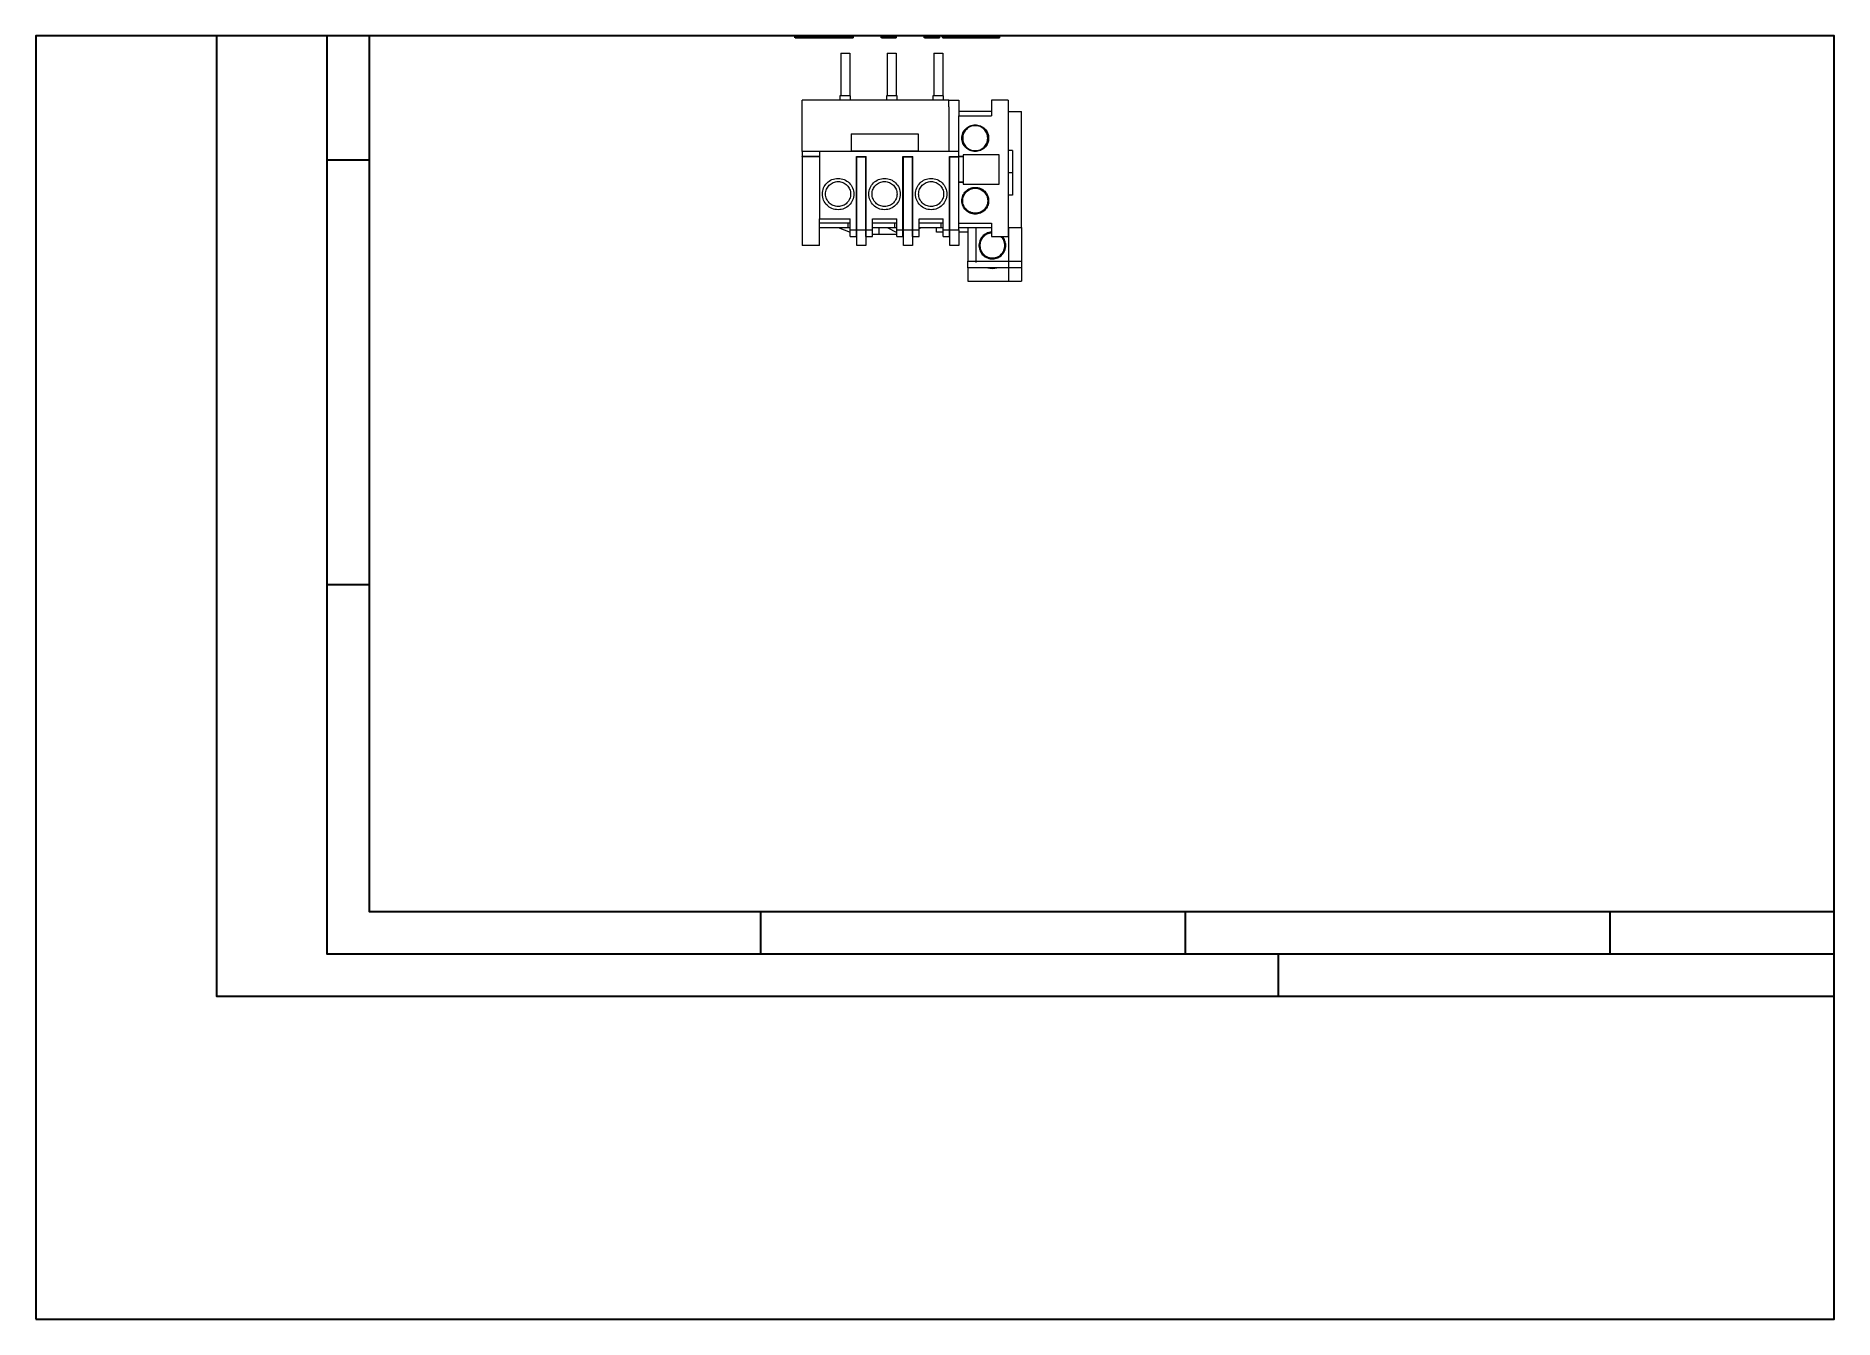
# Paper-space layout 'IEC A3 Title Block' of a CAD drawing. Header units: millimetres. Extents: x 13 to 415, y 5 to 292.
# The model-space entities are those that its viewports show. They can reach past a viewport. Long polylines and large blocks are cut down to what shows.
import ezdxf
from ezdxf.enums import TextEntityAlignment as Align

# ---------------------------------------------------------------- set-up
doc = ezdxf.new("R2010")
doc.units = ezdxf.units.MM
doc.header["$LTSCALE"] = 6
doc.linetypes.add('PHANTOM', pattern=[12.7, 6.35, -1.27, 1.27, -1.27, 1.27, -1.27])
for name, color, linetype in [('035', 5, 'Continuous'), ('07', 7, 'Continuous'), ('PSYMS', 7, 'Continuous'), ('PTAG', 150, 'Continuous')]:
    doc.layers.add(name, color=color, linetype=linetype)
doc.styles.add('ISO Proportional', font='Microsoft JhengHei.ttf')
doc.styles.get("Standard").update_dxf_attribs({"font": 'Microsoft JhengHei.ttf'})
doc.styles.add('WD', font='Microsoft JhengHei.ttf')

# ---------------------------------------------------------------- blocks, each defined once
blk = doc.blocks.new('IEC_border_a3')
at = {"layer": '035'}
for p, q in [((17.98, 98.54), (13, 98.54)), ((18, 48.5), (13.02, 48.5)), ((64, 10), (64, 5)), ((114, 10), (114, 5)), ((164, 10), (164, 5)), ((125, 0), (125, 5))]:
    blk.add_line(p, q, dxfattribs=at)
for points in [[(0, 297), (420, 297), (420, 0), (0, 0)], [(18, 287), (410, 287), (410, 10), (18, 10)]]:
    blk.add_lwpolyline(points, close=True, dxfattribs=at)
at = {"layer": '07'}
blk.add_lwpolyline([(13, 292), (415, 292), (415, 5), (13, 5)], close=True, dxfattribs=at)
at = {"layer": '035', "style": 'ISO Proportional'}
for s, p in [('E', (14.02, 71.75)), ('F', (14.02, 21.75)), ('1', (37.81, 5.5)), ('2', (87.73, 5.5)), ('3', (137.68, 5.5)), ('4', (187.38, 5.5))]:
    blk.add_text(s, height=3.5, dxfattribs=at).set_placement(p)
blk = doc.blocks.new('電腦輔助電機製圖作業圖框')
at = {"xscale": 0.7070707070707071, "yscale": 0.7070707070707071, "zscale": 0.7070707070707071}
blk.add_blockref('IEC_border_a3', (0, 0), dxfattribs=at)
for tag, height, p in [('@科系', 3.54, (208.59, 31.82)), ('@班級', 3.54, (243.94, 31.82)), ('@項目', 3.54, (279.29, 31.82)), ('@姓名', 3.54, (243.94, 24.75)), ('@學號', 2.36, (208.59, 24.75)), ('@日期', 2.36, (279.29, 24.75)), ('@作業', 3.54, (227.52, 14.49)), ('@頁次', 3.54, (272.22, 10.61)), ('@總頁次', 3.54, (286.36, 10.61))]:
    blk.add_attdef(tag, text='', height=height).set_placement(p, align=Align.MIDDLE_CENTER)
at = {"flags": 9}
blk.add_attdef('WD_TB', (0, 0), '', height=3.54, dxfattribs=at)
blk = doc.blocks.new('ae16an0ac')
for p, q in [((-0.22, -0.19), (-0.22, 5.67)), ((-0.22, 5.67), (1.58, 5.67)), ((-0.13, 5.67), (-0.13, 5.07)), ((0.35, 5.67), (0.35, 5.07)), ((0.44, 5.67), (0.44, 5.07)), ((0.92, 5.67), (0.92, 5.07)), ((1.01, 5.67), (1.01, 5.07)), ((1.49, 5.67), (1.49, 5.07)), ((1.58, -0.19), (1.58, 5.67)), ((1.27, 5.25), (1.27, 5.44)), ((1.45, 5.44), (1.45, 5.25)), ((-0.13, 5.07), (0.35, 5.07)), ((0.44, 5.07), (0.92, 5.07)), ((1.01, 5.07), (1.49, 5.07)), ((-0.22, 5.005), (1.58, 5.005)), ((-0.22, 3.375), (1.58, 3.375)), ((-0.13, 2.71), (-0.13, 3.31)), ((0.35, 3.31), (-0.13, 3.31)), ((0.35, 2.71), (0.35, 3.31)), ((0.44, 2.71), (0.44, 3.31)), ((0.92, 3.31), (0.44, 3.31)), ((0.92, 2.71), (0.92, 3.31)), ((1.01, 2.71), (1.01, 3.31)), ((1.49, 3.31), (1.01, 3.31)), ((1.49, 2.71), (1.49, 3.31)), ((-0.22, 2.71), (1.58, 2.71)), ((1.58, 2.56), (-0.22, 2.56)), ((-0.09, -0.19), (-0.09, 0.25)), ((-0.09, 0.25), (0.16, 0.25)), ((0.16, -0.19), (0.16, 0.25)), ((0.29, -0.169), (0.485, 0.25)), ((0.29, 0.25), (0.54, 0.25)), ((0.29, -0.19), (0.29, 0.25)), ((0.54, -0.19), (0.54, 0.25)), ((0.67, -0.19), (0.67, 0.25)), ((0.67, 0.25), (0.92, 0.25)), ((0.875, 0.25), (0.92, 0.153)), ((0.92, -0.19), (0.92, 0.25)), ((1.05, -0.19), (1.05, 0.25)), ((1.58, 0.25), (1.05, 0.25)), ((0.09, 0.12), (0.09, 0)), ((1.05, -0.126), (1.08, -0.19)), ((0.29, -0.19), (-0.22, -0.19)), ((0.28, -0.19), (0.29, -0.169)), ((0.67, -0.19), (0.54, -0.19)), ((1.05, -0.19), (0.92, -0.19)), ((1.58, -0.19), (1.08, -0.19))]:
    blk.add_line(p, q)
for centre in [(0.04, 2.31), (0.42, 2.31), (0.8, 2.31), (1.27, 1.93), (1.27, 1.56), (0.04, 0.5), (0.42, 0.5), (0.8, 0.5)]:
    blk.add_circle(centre, 0.095)
for centre, start, end in [((1.36, 5.44), 0, 180), ((1.36, 5.25), 180, 0), ((0, 0.12), 0, 180), ((0, 0), 180, 0)]:
    blk.add_arc(centre, 0.09, start, end)
blk = doc.blocks.new('J7TKN-A')
at = {"color": 7, "linetype": 'Continuous', "lineweight": 15}
for p, q in [((0.339, 1.693), (0.417, 1.693)), ((0.339, 1.693), (0.339, 1.319)), ((0.417, 1.693), (0.417, 1.319)), ((0.748, 1.693), (0.827, 1.693)), ((0.748, 1.693), (0.748, 1.319)), ((0.827, 1.693), (0.827, 1.319)), ((1.157, 1.693), (1.157, 1.319)), ((1.157, 1.693), (1.236, 1.693)), ((1.236, 1.693), (1.236, 1.319)), ((1.291, 1.28), (0, 1.28)), ((0, 0.827), (0, 1.28)), ((0.425, 1.319), (0.331, 1.319)), ((0.331, 1.319), (0.331, 1.28)), ((0.425, 1.28), (0.425, 1.319)), ((0.835, 1.319), (0.74, 1.319)), ((0.74, 1.319), (0.74, 1.28)), ((0.835, 1.28), (0.835, 1.319)), ((1.244, 1.319), (1.15, 1.319)), ((1.15, 1.319), (1.15, 1.28)), ((1.244, 1.28), (1.244, 1.319)), ((1.291, 1.22), (1.291, 1.28)), ((1.291, 1.28), (1.378, 1.28)), ((1.378, 1.28), (1.378, 1.22)), ((1.665, 1.28), (1.665, 1.142)), ((1.811, 1.28), (1.665, 1.28)), ((1.811, 1.28), (1.811, 0.64)), ((1.291, 1.22), (1.291, 0.827)), ((1.378, 1.22), (1.378, 1.142)), ((1.665, 1.181), (1.378, 1.181)), ((1.378, 0.827), (1.378, 1.142)), ((1.378, 1.142), (1.665, 1.142)), ((1.811, 1.181), (1.929, 1.181)), ((1.929, 0.157), (1.929, 1.181)), ((0.429, 0.984), (1.02, 0.984)), ((0.429, 0.984), (0.429, 0.831)), ((1.02, 0.984), (1.02, 0.831)), ((0, 0.827), (0, 0.783)), ((0.15, 0.827), (0, 0.827)), ((1.378, 0.827), (0.15, 0.827)), ((0.15, 0.827), (0.15, 0.236)), ((1.02, 0.831), (0.429, 0.831)), ((0.429, 0.827), (0.429, 0.831)), ((1.02, 0.831), (1.02, 0.827)), ((1.378, 0.783), (1.378, 0.827)), ((1.732, 0.797), (1.417, 0.797)), ((1.417, 0.797), (1.417, 0.541)), ((1.732, 0.541), (1.732, 0.797)), ((1.85, 0.837), (1.811, 0.837)), ((1.85, 0.837), (1.85, 0.64)), ((0.15, 0.783), (0, 0.783)), ((0, 0.78), (0, 0.783)), ((0, 0.78), (0, 0)), ((0.15, 0.78), (0, 0.78)), ((0.02, 0.78), (0.02, 0.783)), ((0.476, 0.138), (0.476, 0.783)), ((0.476, 0.783), (0.563, 0.783)), ((0.48, 0.138), (0.48, 0.78)), ((0.48, 0.78), (0.559, 0.78)), ((0.559, 0.138), (0.559, 0.78)), ((0.563, 0.138), (0.563, 0.783)), ((0.886, 0.138), (0.886, 0.783)), ((0.886, 0.783), (0.972, 0.783)), ((0.89, 0.78), (0.969, 0.78)), ((0.89, 0.138), (0.89, 0.78)), ((0.969, 0.138), (0.969, 0.78)), ((0.972, 0.138), (0.972, 0.783)), ((1.295, 0.783), (1.378, 0.783)), ((1.295, 0.138), (1.295, 0.783)), ((1.299, 0.138), (1.299, 0.78)), ((1.299, 0.78), (1.378, 0.78)), ((1.358, 0.78), (1.358, 0.783)), ((1.417, 0.783), (1.378, 0.783)), ((1.378, 0.783), (1.378, 0.78)), ((1.378, 0.138), (1.378, 0.78)), ((1.417, 0.78), (1.378, 0.78)), ((1.811, 0.64), (1.811, 0.079)), ((1.85, 0.64), (1.811, 0.64)), ((1.85, 0.64), (1.85, 0.443)), ((1.417, 0.559), (1.378, 0.559)), ((1.417, 0.555), (1.378, 0.555)), ((1.417, 0.541), (1.732, 0.541)), ((1.85, 0.443), (1.811, 0.443)), ((0.15, 0.236), (0.421, 0.236)), ((0.15, 0), (0.15, 0.236)), ((0.421, 0.197), (0.15, 0.197)), ((0.402, 0.197), (0.402, 0.157)), ((0.421, 0.138), (0.421, 0.236)), ((0.618, 0.236), (0.831, 0.236)), ((0.618, 0.138), (0.618, 0.236)), ((0.831, 0.197), (0.618, 0.197)), ((0.811, 0.197), (0.811, 0.157)), ((0.831, 0.138), (0.831, 0.236)), ((1.028, 0.236), (1.24, 0.236)), ((1.028, 0.138), (1.028, 0.236)), ((1.24, 0.197), (1.028, 0.197)), ((1.22, 0.197), (1.22, 0.157)), ((1.24, 0.138), (1.24, 0.236)), ((1.378, 0.197), (1.665, 0.197)), ((1.665, 0.197), (1.665, 0.079)), ((0.15, 0), (0, 0)), ((0.15, 0.157), (0.402, 0.157)), ((0.315, 0.157), (0.421, 0.118)), ((0.402, 0.157), (0.421, 0.157)), ((0.421, 0.138), (0.476, 0.138)), ((0.421, 0.079), (0.421, 0.138)), ((0.421, 0.079), (0.476, 0.079)), ((0.48, 0.146), (0.476, 0.146)), ((0.476, 0.079), (0.476, 0.138)), ((0.48, 0.093), (0.476, 0.093)), ((0.48, 0.079), (0.476, 0.079)), ((0.48, 0.138), (0.559, 0.138)), ((0.48, 0.079), (0.48, 0.138)), ((0.48, 0), (0.48, 0.079)), ((0.559, 0), (0.48, 0)), ((0.563, 0.146), (0.559, 0.146)), ((0.559, 0.079), (0.559, 0.138)), ((0.563, 0.093), (0.559, 0.093)), ((0.559, 0.079), (0.559, 0)), ((0.559, 0.079), (0.563, 0.079)), ((0.563, 0.138), (0.618, 0.138)), ((0.563, 0.079), (0.563, 0.138)), ((0.563, 0.079), (0.618, 0.079)), ((0.618, 0.157), (0.811, 0.157)), ((0.618, 0.079), (0.618, 0.138)), ((0.677, 0.098), (0.618, 0.098)), ((0.677, 0.098), (0.677, 0.157)), ((0.831, 0.098), (0.677, 0.098)), ((0.748, 0.157), (0.831, 0.113)), ((0.811, 0.157), (0.831, 0.157)), ((0.831, 0.138), (0.886, 0.138)), ((0.831, 0.079), (0.831, 0.138)), ((0.831, 0.079), (0.886, 0.079)), ((0.89, 0.146), (0.886, 0.146)), ((0.886, 0.079), (0.886, 0.138)), ((0.89, 0.093), (0.886, 0.093)), ((0.89, 0.079), (0.886, 0.079)), ((0.89, 0.138), (0.969, 0.138)), ((0.89, 0.079), (0.89, 0.138)), ((0.89, 0), (0.89, 0.079)), ((0.969, 0), (0.89, 0)), ((0.972, 0.146), (0.969, 0.146)), ((0.969, 0.079), (0.969, 0.138)), ((0.972, 0.093), (0.969, 0.093)), ((0.969, 0.079), (0.969, 0)), ((0.969, 0.079), (0.972, 0.079)), ((0.972, 0.138), (1.028, 0.138)), ((0.972, 0.079), (0.972, 0.138)), ((0.972, 0.079), (1.028, 0.079)), ((1.028, 0.157), (1.22, 0.157)), ((1.028, 0.149), (1.043, 0.157)), ((1.028, 0.079), (1.028, 0.138)), ((1.181, 0.118), (1.181, 0.157)), ((1.24, 0.118), (1.181, 0.118)), ((1.22, 0.157), (1.24, 0.157)), ((1.24, 0.138), (1.295, 0.138)), ((1.24, 0.079), (1.24, 0.138)), ((1.24, 0.079), (1.295, 0.079)), ((1.299, 0.146), (1.295, 0.146)), ((1.295, 0.079), (1.295, 0.138)), ((1.299, 0.093), (1.295, 0.093)), ((1.299, 0.079), (1.295, 0.079)), ((1.299, 0.138), (1.378, 0.138)), ((1.299, 0.079), (1.299, 0.138)), ((1.299, 0), (1.299, 0.079)), ((1.378, 0), (1.299, 0)), ((1.378, 0.157), (1.665, 0.157)), ((1.378, 0.138), (1.378, 0)), ((1.457, 0.118), (1.378, 0.118)), ((1.457, 0.157), (1.457, -0.138)), ((1.665, 0.079), (1.811, 0.079)), ((1.811, 0.157), (1.929, 0.157)), ((1.929, 0.157), (1.929, -0.138)), ((1.457, -0.138), (1.929, -0.138)), ((1.457, -0.197), (1.457, -0.138)), ((1.929, -0.138), (1.929, -0.197)), ((1.929, -0.197), (1.457, -0.197)), ((1.457, -0.197), (1.457, -0.315)), ((1.457, -0.315), (1.815, -0.315)), ((1.815, -0.197), (1.815, -0.315)), ((1.815, -0.315), (1.929, -0.315)), ((1.929, -0.197), (1.929, -0.315))]:
    blk.add_line(p, q, dxfattribs=at)
at = {"color": 7, "linetype": 'PHANTOM', "lineweight": 0}
for p, q in [((1.531, -0.15), (1.531, 0.154)), ((1.815, 0.154), (1.815, -0.197))]:
    blk.add_line(p, q, dxfattribs=at)
at = {"color": 7, "linetype": 'Continuous', "lineweight": 15, "flags": 128}
for points in [[(1.634, -0.197), (1.651, -0.201), (1.673, -0.203)], [(1.673, -0.203), (1.696, -0.201), (1.713, -0.197)]]:
    blk.add_lwpolyline(points, dxfattribs=at)
at = {"color": 7, "linetype": 'Continuous', "lineweight": 15}
for centre, radius in [((1.522, 0.945), 0.118), ((0.315, 0.453), 0.138), ((0.315, 0.453), 0.11), ((0.724, 0.453), 0.138), ((0.724, 0.453), 0.11), ((1.134, 0.453), 0.138), ((1.134, 0.453), 0.11), ((1.522, 0.394), 0.118), ((1.522, 0.394), 0.11)]:
    blk.add_circle(centre, radius, dxfattribs=at)
at = {"color": 7, "linetype": 'Continuous', "lineweight": 15, "extrusion": (0, 2.44921e-16, -1)}
blk.add_circle((-1.522, 0.945), 0.11, dxfattribs=at)
at = {"color": 7, "linetype": 'Continuous', "lineweight": 15}
for radius, start, end in [(0.118, 93.8226, 0), (0.11, 94.096, 0), (0.11, 0, 45.5847), (0.118, 0, 41.8103)]:
    blk.add_arc((1.673, 0), radius, start, end, dxfattribs=at)

msp = doc.modelspace()

# ---------------------------------------------------------------- block references
at = {"xscale": 2.685581786438564, "yscale": 2.685581786438564, "zscale": 2.685581786438564}
msp.add_blockref('電腦輔助電機製圖作業圖框', (53.42, 77.11), dxfattribs=at)
at = {"layer": 'PSYMS'}
ref = msp.add_blockref('ae16an0ac', (188.3, 296.4), dxfattribs=dict(at, xscale=25.4, yscale=25.4, zscale=25.4))
ref.add_attrib('P_TAG1', 'MC', dxfattribs={"layer": 'PTAG', "height": 3.175, "style": 'WD', "flags": 8}).set_placement((205.57, 365.24), align=Align.MIDDLE_CENTER)
ref = msp.add_blockref('J7TKN-A', (184.33, 245.13), dxfattribs=dict(at, xscale=25.4, yscale=25.4, zscale=25.4))
ref.add_attrib('P_TAG1', 'OL', dxfattribs={"layer": 'PTAG', "height": 3.175, "style": 'WD', "flags": 8}).set_placement((208.93, 264.93), align=Align.MIDDLE_CENTER)

psp = doc.layouts.new('IEC A3 Title Block')

# ---------------------------------------------------------------- linework, layer by layer
psp.add_lwpolyline([(12.99, 5.13), (414.99, 5.13), (414.99, 5.13), (414.99, 5.13), (414.99, 292.13), (12.99, 292.13)], close=True)

# ---------------------------------------------------------------- viewports
at = {"layer": '0'}
vp = psp.add_viewport(center=(213.99, 148.63), size=(402, 287), view_center_point=(214, 148.5), view_height=287, dxfattribs=at)
vp.dxf.flags = 0x10000  # cut along an outline
vp.dxf.clipping_boundary_handle = psp.add_lwpolyline([(12.99, 5.13), (414.99, 5.13), (414.99, 5.13), (414.99, 5.13), (414.99, 292.13), (12.99, 292.13)], format="xyb", close=True, dxfattribs={"invisible": 1}).dxf.handle

doc.saveas('drawing.dxf')
